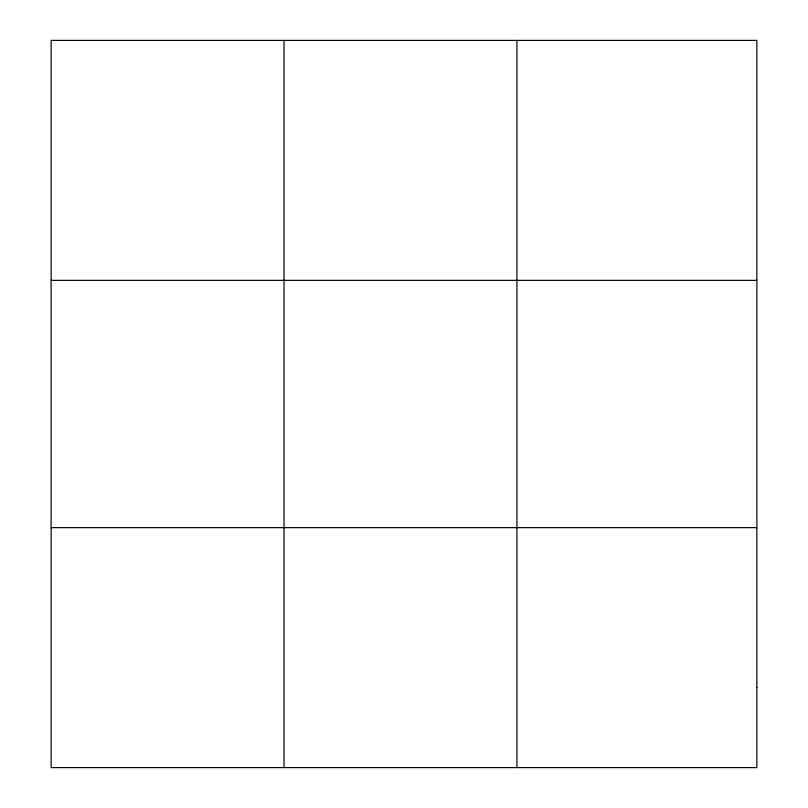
<?xml version="1.0" encoding="UTF-8"?>
<svg xmlns="http://www.w3.org/2000/svg" width="808" height="808" viewBox="0 0 808 808"><rect width="100%" height="100%" fill="white"/><g stroke="black" fill="none" stroke-linecap="round" stroke-linejoin="round"><path stroke-width="1.21" d="M284.032 40.4L284.032 767.6M516.918 40.4L516.918 767.6M51.146 280.376L756.854 280.376M51.146 527.624L756.854 527.624M756.854 687.608L756.854 767.6L51.146 767.6L51.146 40.4L756.854 40.4L756.854 687.608"/></g></svg>
